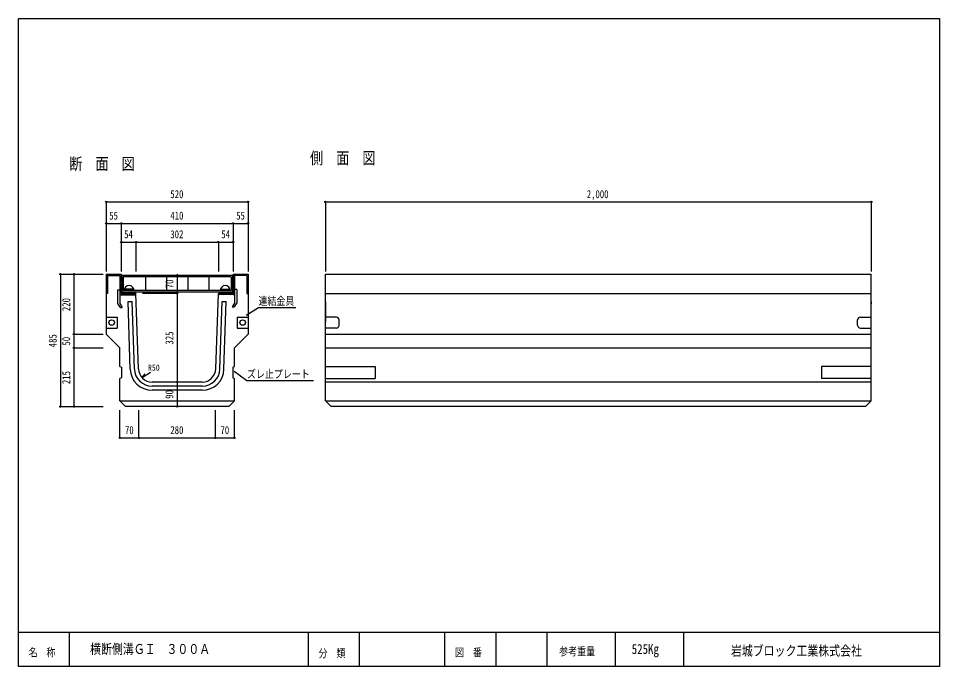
# Model space of a CAD drawing. Units: millimetres, scale not verified. Extents: x 1337 to 4712, y 1041 to 3416.
import ezdxf
from ezdxf.enums import TextEntityAlignment as Align

# ---------------------------------------------------------------- set-up
doc = ezdxf.new("R2010")
doc.units = ezdxf.units.MM
doc.header["$LTSCALE"] = 10
doc.header["$PDMODE"] = 32
doc.header["$PDSIZE"] = 5
doc.layers.add('_0-0_', color=7, linetype='Continuous', lineweight=25)
doc.layers.add('_1-0_', color=7, linetype='Continuous')
doc.styles.add('ＭＳ ゴシック', font='')
doc.styles.get('ＭＳ ゴシック').set_extended_font_data('MS Gothic')

msp = doc.modelspace()

# ---------------------------------------------------------------- linework, layer by layer
at = {"layer": '_0-0_'}
for p, q in [((1337.25, 1041.13), (1337.25, 3416.12)), ((1337.25, 3416.12), (4712.25, 3416.12)), ((4712.25, 3416.12), (4712.25, 1041.13)), ((1658.82, 2743.77), (2178.82, 2743.77)), ((1658.82, 2743.77), (1658.82, 2489.14)), ((2178.82, 2743.77), (2178.82, 2489.14)), ((2462.07, 2743.77), (4462.07, 2743.77)), ((2462.07, 2743.77), (2462.07, 2489.14)), ((4462.07, 2743.77), (4462.07, 2489.14)), ((1658.82, 2665.02), (1713.82, 2665.02)), ((1658.82, 2665.02), (1658.82, 2489.14)), ((1713.82, 2665.02), (1713.82, 2489.14)), ((1713.82, 2665.02), (2123.82, 2665.02)), ((2123.82, 2665.02), (2123.82, 2489.14)), ((2123.82, 2665.02), (2178.82, 2665.02)), ((2178.82, 2665.02), (2178.82, 2489.14)), ((1713.82, 2596.77), (1767.82, 2596.77)), ((1713.82, 2596.77), (1713.82, 2489.14)), ((1767.82, 2596.77), (1767.82, 2489.14)), ((1767.82, 2596.77), (2069.82, 2596.77)), ((2069.82, 2596.77), (2069.82, 2489.14)), ((2069.82, 2596.77), (2123.82, 2596.77)), ((2123.82, 2596.77), (2123.82, 2489.14)), ((1491.09, 2478.64), (1491.09, 1993.64)), ((1491.09, 2478.64), (1647.31, 2478.64)), ((1540.68, 2478.64), (1540.68, 2258.64)), ((1540.68, 2478.64), (1647.31, 2478.64)), ((1658.82, 2478.64), (1713.82, 2478.64)), ((1658.82, 2478.64), (1658.82, 2258.64)), ((1658.82, 2471.74), (1665.73, 2478.64)), ((1658.82, 2471.74), (1665.73, 2478.64)), ((1663.82, 2473.64), (1663.82, 2408.64)), ((1663.82, 2473.64), (1708.82, 2473.64)), ((1674.87, 2473.64), (1679.87, 2478.64)), ((1674.87, 2473.64), (1679.87, 2478.64)), ((1689.01, 2473.64), (1694.01, 2478.64)), ((1689.01, 2473.64), (1694.01, 2478.64)), ((1703.16, 2473.64), (1708.16, 2478.64)), ((1703.16, 2473.64), (1708.16, 2478.64)), ((1708.82, 2473.64), (1708.82, 2408.64)), ((1708.82, 2470.64), (1708.82, 2408.64)), ((1708.82, 2465.17), (1713.82, 2470.17)), ((1708.82, 2465.17), (1713.82, 2470.17)), ((1713.82, 2478.64), (1713.82, 2413.64)), ((2121.62, 2473.64), (1716.02, 2473.64)), ((1716.02, 2473.64), (1716.02, 2408.64)), ((2116.62, 2468.64), (1721.02, 2468.64)), ((1721.02, 2468.64), (1721.02, 2418.64)), ((1918.82, 2473.64), (1740.49, 2473.64)), ((1918.82, 2473.64), (1740.49, 2473.64)), ((1803.02, 2468.64), (1803.02, 2418.64)), ((1880.22, 2468.64), (1880.22, 2418.64)), ((1918.82, 2478.64), (1918.82, 2408.64)), ((1957.42, 2468.64), (1957.42, 2418.64)), ((2034.62, 2468.64), (2034.62, 2418.64)), ((2116.62, 2468.64), (2116.62, 2418.64)), ((2121.62, 2473.64), (2121.62, 2408.64)), ((2123.82, 2478.64), (2123.82, 2413.64)), ((2123.82, 2478.64), (2178.82, 2478.64)), ((2123.82, 2470.05), (2132.42, 2478.64)), ((2123.82, 2473.64), (2123.82, 2468.64)), ((2123.82, 2473.64), (2123.82, 2408.64)), ((2173.82, 2473.64), (2128.82, 2473.64)), ((2128.82, 2473.64), (2128.82, 2408.64)), ((2141.56, 2473.64), (2146.56, 2478.64)), ((2155.7, 2473.64), (2160.7, 2478.64)), ((2169.85, 2473.64), (2174.85, 2478.64)), ((2173.82, 2473.64), (2173.82, 2408.64)), ((2173.82, 2463.48), (2178.82, 2468.48)), ((2178.82, 2478.64), (2178.82, 2408.64)), ((2462.07, 2478.64), (4462.07, 2478.64)), ((2462.07, 2303.42), (2462.07, 2478.64)), ((4462.07, 2014.86), (4462.07, 2478.64)), ((1658.82, 2457.59), (1663.82, 2462.59)), ((1658.82, 2457.59), (1663.82, 2462.59)), ((1658.82, 2443.45), (1663.82, 2448.45)), ((1658.82, 2443.45), (1663.82, 2448.45)), ((1658.82, 2429.31), (1663.82, 2434.31)), ((1658.82, 2429.31), (1663.82, 2434.31)), ((1708.82, 2451.03), (1713.82, 2456.03)), ((1708.82, 2451.03), (1713.82, 2456.03)), ((1708.82, 2436.88), (1713.82, 2441.88)), ((1708.82, 2436.88), (1713.82, 2441.88)), ((2123.82, 2455.9), (2128.82, 2460.9)), ((2123.82, 2441.76), (2128.82, 2446.76)), ((2123.82, 2427.62), (2128.82, 2432.62)), ((2173.82, 2449.34), (2178.82, 2454.34)), ((2173.82, 2435.19), (2178.82, 2440.19)), ((1658.82, 2415.17), (1663.82, 2420.17)), ((1658.82, 2415.17), (1663.82, 2420.17)), ((1663.82, 2408.64), (1658.82, 2408.64)), ((1700.69, 2421.93), (1700.69, 2372.05)), ((1700.69, 2421.93), (1708.69, 2421.93)), ((1708.75, 2416.76), (1713.75, 2421.76)), ((1708.75, 2406.86), (1713.75, 2411.86)), ((1713.75, 2402.66), (1708.75, 2402.66)), ((1708.75, 2402.66), (1708.75, 2371.89)), ((1708.82, 2422.74), (1713.82, 2427.74)), ((1708.82, 2422.74), (1713.82, 2427.74)), ((1708.82, 2408.64), (1708.82, 2402.75)), ((1708.82, 2402.75), (1767.7, 2402.75)), ((1713.82, 2413.64), (1713.82, 2408.67)), ((1713.82, 2408.64), (1767.82, 2408.64)), ((2121.62, 2413.64), (1716.02, 2413.64)), ((1767.82, 2408.64), (1716.02, 2408.64)), ((1717.12, 2402.75), (1723.01, 2408.64)), ((1717.12, 2402.75), (1723.01, 2408.64)), ((2116.62, 2418.64), (1721.02, 2418.64)), ((1767.82, 2408.64), (1724.17, 2408.64)), ((1760.42, 2423.64), (1724.73, 2423.64)), ((1731.26, 2402.75), (1737.15, 2408.64)), ((1731.26, 2402.75), (1737.15, 2408.64)), ((1732.54, 2423.64), (1732.54, 2418.64)), ((1742.54, 2423.64), (1742.54, 2418.64)), ((1745.4, 2402.75), (1751.29, 2408.64)), ((1745.4, 2402.75), (1751.29, 2408.64)), ((1752.54, 2423.64), (1752.54, 2418.64)), ((1759.54, 2402.75), (1765.44, 2408.64)), ((1759.54, 2402.75), (1765.44, 2408.64)), ((1767.82, 2408.64), (1767.82, 2413.71)), ((1777.19, 2131.95), (1767.82, 2408.64)), ((1918.82, 2408.64), (1791.65, 2408.64)), ((1918.82, 2408.64), (1918.82, 2329.93)), ((2060.46, 2131.95), (2069.82, 2408.64)), ((2128.82, 2404.04), (2069.72, 2404.04)), ((2069.82, 2408.64), (2123.82, 2408.64)), ((2123.82, 2408.64), (2069.82, 2408.64)), ((2121.62, 2408.64), (2069.82, 2408.64)), ((2071.96, 2404.04), (2076.56, 2408.64)), ((2077.23, 2423.64), (2112.92, 2423.64)), ((2085.1, 2423.64), (2085.1, 2418.64)), ((2086.1, 2404.04), (2090.7, 2408.64)), ((2095.1, 2423.64), (2095.1, 2418.64)), ((2100.24, 2404.04), (2104.85, 2408.64)), ((2105.1, 2423.64), (2105.1, 2418.64)), ((2114.39, 2404.04), (2118.99, 2408.64)), ((2121.62, 2408.64), (2123.82, 2408.64)), ((2123.82, 2413.48), (2128.82, 2418.48)), ((2123.82, 2413.64), (2123.82, 2413.64)), ((2123.82, 2413.64), (2123.82, 2408.64)), ((2124.01, 2404.17), (2128.99, 2404.17)), ((2128.53, 2404.04), (2128.82, 2404.34)), ((2128.82, 2408.64), (2128.82, 2404.04)), ((2128.99, 2404.37), (2128.99, 2401.63)), ((2128.99, 2401.63), (2128.99, 2373.35)), ((2137.07, 2423.39), (2129.07, 2423.39)), ((2137.07, 2423.39), (2137.07, 2373.51)), ((2173.82, 2421.05), (2178.82, 2426.05)), ((2173.82, 2408.64), (2178.82, 2408.64)), ((2175.56, 2408.64), (2178.82, 2411.91)), ((2178.82, 2408.64), (2178.82, 2258.64)), ((2462.07, 2408.64), (4462.07, 2408.64)), ((1700.69, 2372.05), (1710.03, 2357.43)), ((1708.69, 2371.89), (1717.93, 2357.43)), ((1747.2, 2130.94), (1738.82, 2378.64)), ((1738.82, 2378.64), (1753.83, 2378.64)), ((1762.2, 2131.44), (1753.83, 2378.64)), ((2075.45, 2131.44), (2083.82, 2378.64)), ((2083.82, 2378.64), (2098.82, 2378.64)), ((2090.44, 2130.94), (2098.82, 2378.64)), ((2129.07, 2373.35), (2119.83, 2358.88)), ((2137.07, 2373.51), (2127.72, 2358.88)), ((2462.07, 2378.14), (2462.07, 2371.14)), ((2462.07, 2371.14), (2462.07, 2305.14)), ((4462.06, 2377.82), (4462.06, 2370.82)), ((4462.06, 2304.82), (4462.06, 2370.82)), ((1710.03, 2357.43), (1717.93, 2357.43)), ((1918.82, 2329.93), (1918.82, 2083.64)), ((2119.83, 2358.88), (2127.72, 2358.88)), ((2172, 2328.38), (2216.63, 2357.25)), ((2216.63, 2357.25), (2353.12, 2357.25)), ((1658.82, 2321.59), (1698.82, 2321.59)), ((1698.82, 2321.59), (1698.82, 2281.59)), ((2138.82, 2321.59), (2138.82, 2281.59)), ((2138.82, 2321.59), (2178.82, 2321.59)), ((2462.07, 2321.09), (2462.07, 2328.09)), ((2502.07, 2321.59), (2462.07, 2321.59)), ((2462.07, 2014.86), (2462.07, 2303.42)), ((2512.07, 2291.59), (2512.07, 2311.59)), ((4412.07, 2291.59), (4412.07, 2311.59)), ((4422.07, 2321.59), (4462.07, 2321.59)), ((4462.06, 2297.82), (4462.06, 2304.82)), ((1658.82, 2281.59), (1698.82, 2281.59)), ((2138.82, 2281.59), (2178.82, 2281.59)), ((2502.07, 2281.59), (2462.07, 2281.59)), ((4422.07, 2281.59), (4462.07, 2281.59)), ((1540.68, 2258.64), (1647.31, 2258.64)), ((1540.68, 2258.64), (1540.68, 2208.64)), ((1658.82, 2258.64), (1708.82, 2208.64)), ((2178.82, 2258.64), (2128.82, 2208.64)), ((2462.07, 2258.64), (4462.07, 2258.64)), ((1540.68, 2208.64), (1647.31, 2208.64)), ((1540.68, 2208.64), (1540.68, 1993.64)), ((1708.82, 2140.64), (1708.82, 2208.64)), ((2128.82, 2140.64), (2128.82, 2208.64)), ((2462.07, 2208.64), (4462.07, 2208.64)), ((1708.82, 2140.64), (1714.82, 2138.64)), ((1714.82, 2138.64), (1714.82, 2098.64)), ((2122.82, 2138.64), (2128.82, 2140.64)), ((2122.82, 2138.64), (2122.82, 2098.64)), ((2462.07, 2140.64), (2644.53, 2140.64)), ((2462.07, 2140.64), (2644.53, 2140.64)), ((2644.53, 2140.64), (2644.53, 2096.64)), ((4462.07, 2140.64), (4279.62, 2140.64)), ((4462.07, 2140.64), (4279.62, 2140.64)), ((4279.62, 2140.64), (4279.62, 2096.64)), ((1714.82, 2098.64), (1708.82, 2096.64)), ((1708.82, 2014.86), (1708.82, 2096.64)), ((1790.29, 2099.87), (1820.98, 2119.75)), ((1790.29, 2099.87), (1802.06, 2113.39)), ((2122.82, 2098.64), (2128.82, 2096.64)), ((2127.37, 2123.63), (2174.62, 2089.5)), ((2128.82, 2014.86), (2128.82, 2096.64)), ((2462.07, 2096.64), (2644.53, 2096.64)), ((4462.07, 2096.64), (4279.62, 2096.64)), ((2010.49, 2083.64), (1827.16, 2083.64)), ((2010.49, 2068.64), (1827.16, 2068.64)), ((1918.82, 2083.64), (1918.82, 1993.64)), ((2174.62, 2089.5), (2418.75, 2089.5)), ((4462.07, 2083.64), (2462.07, 2083.64)), ((2010.49, 2053.64), (1827.16, 2053.64)), ((1491.09, 1993.64), (1647.31, 1993.64)), ((1540.68, 1993.64), (1647.31, 1993.64)), ((1708.82, 2014.86), (1730.04, 1993.64)), ((1708.82, 2014.86), (2128.82, 2014.86)), ((2107.61, 1993.64), (1730.04, 1993.64)), ((2107.61, 1993.64), (2128.82, 2014.86)), ((2462.07, 2014.86), (2483.29, 1993.64)), ((2462.07, 2014.86), (4462.07, 2014.86)), ((4440.86, 1993.64), (2483.29, 1993.64)), ((4462.07, 2014.86), (4440.86, 1993.64)), ((1708.82, 1879.19), (1708.82, 1980.85)), ((1778.82, 1879.19), (1778.82, 1980.85)), ((2058.82, 1879.19), (2058.82, 1980.85)), ((2128.82, 1879.19), (2128.82, 1980.85)), ((1708.82, 1879.19), (1778.82, 1879.19)), ((1778.82, 1879.19), (2058.82, 1879.19)), ((2058.82, 1879.19), (2128.82, 1879.19)), ((4712.25, 1166.13), (1337.25, 1166.13)), ((1524.75, 1041.13), (1524.75, 1166.13)), ((2399.75, 1041.13), (2399.75, 1166.13)), ((2587.25, 1041.13), (2587.25, 1166.13)), ((2899.75, 1041.13), (2899.75, 1166.13)), ((3087.25, 1041.13), (3087.25, 1166.13)), ((3274.75, 1041.13), (3274.75, 1166.13)), ((3524.75, 1041.13), (3524.75, 1166.13)), ((3774.75, 1041.13), (3774.75, 1166.13)), ((4712.25, 1041.13), (1337.25, 1041.13))]:
    msp.add_line(p, q, dxfattribs=at)
for centre in [(1678.82, 2301.59), (2158.82, 2301.59)]:
    msp.add_circle(centre, 10, dxfattribs=at)
for centre, radius, start, end in [((1742.57, 2418.58), 18.55, 0.2029, 179.79709), ((2095.07, 2418.58), 18.55, 0.2029, 179.79709), ((2502.07, 2311.59), 10, 0, 90), ((4422.07, 2311.59), 10, 90, 180), ((2502.07, 2291.59), 10, 270, 0), ((4422.07, 2291.59), 10, 180, 270), ((1827.16, 2133.64), 80, 181.93849, 270), ((1827.16, 2133.64), 65, 181.93849, 270), ((1827.16, 2133.64), 50, 181.93849, 270), ((2010.49, 2133.64), 50, 270, 358.06149), ((2010.49, 2133.64), 65, 270, 358.06149), ((2010.49, 2133.64), 80, 270, 358.06149)]:
    msp.add_arc(centre, radius, start, end, dxfattribs=at)
for p in [(1658.82, 2743.77), (2178.82, 2743.77), (2462.07, 2743.77), (4462.07, 2743.77), (1658.82, 2665.02), (1713.82, 2665.02), (2123.82, 2665.02), (2178.82, 2665.02), (1713.82, 2596.77), (1767.82, 2596.77), (2069.82, 2596.77), (2123.82, 2596.77), (1491.09, 2478.64), (1540.68, 2478.64), (1918.82, 2473.64), (1918.82, 2473.64), (1918.82, 2408.64), (1918.82, 2408.64), (1540.68, 2258.64), (1540.68, 2208.64), (1918.82, 2083.64), (1491.09, 1993.64), (1540.68, 1993.64), (1918.82, 1993.64), (1708.82, 1879.19), (1778.82, 1879.19), (2058.82, 1879.19), (2128.82, 1879.19)]:
    msp.add_point(p, dxfattribs=at)

# ---------------------------------------------------------------- texts
at = {"layer": '_0-0_', "style": 'ＭＳ ゴシック', "width": 0.8}
for s, height, p in [('断  面  図', 43.99, (1523.63, 2848.13)), ('側  面  図', 43.99, (2405.62, 2869.13)), ('520', 29.33, (1893.82, 2748.77)), ('2,000', 29.33, (3419.57, 2748.77)), ('55', 29.33, (1670.07, 2670.02)), ('410', 29.33, (1893.82, 2670.02)), ('55', 29.33, (2135.07, 2670.02)), ('54', 29.33, (1724.57, 2601.77)), ('302', 29.33, (1893.82, 2601.77)), ('54', 29.33, (2080.57, 2601.77)), ('連結金具', 29.33, (2216.63, 2357.25)), ('R50', 21.99, (1811.88, 2119)), ('ズレ止プレート', 29.33, (2174.63, 2089.5)), ('70', 29.33, (1727.57, 1884.19)), ('280', 29.33, (1893.82, 1884.19)), ('70', 29.33, (2077.57, 1884.19)), ('横断側溝ＧＩ\u3000３００Ａ', 36.66, (1599.75, 1076.25)), ('525Kg', 36.66, (3584.25, 1076.25))]:
    msp.add_text(s, height=height, dxfattribs=at).set_placement(p, align=Align.BOTTOM_LEFT)
for s, p in [('70', (1913.82, 2427.39)), ('220', (1535.68, 2343.64)), ('325', (1913.82, 2221.14)), ('485', (1486.09, 2211.14)), ('50', (1535.68, 2217.39)), ('215', (1535.68, 2076.14)), ('90', (1913.82, 2022.39))]:
    msp.add_text(s, height=29.33, rotation=90, dxfattribs=at).set_placement(p, align=Align.BOTTOM_LEFT)
at = {"layer": '_1-0_', "style": 'ＭＳ ゴシック', "width": 0.8}
for s, height, p in [('参考重量', 29.33, (3318.57, 1072.85)), ('岩城ブロック工業株式会社', 36.66, (3947.69, 1069.9)), ('名\u3000称', 29.33, (1374.58, 1069.33)), ('分\u3000類', 29.33, (2436.65, 1066.08)), ('図\u3000番', 29.33, (2936.84, 1069.33))]:
    msp.add_text(s, height=height, dxfattribs=at).set_placement(p, align=Align.BOTTOM_LEFT)

doc.saveas('drawing.dxf')
